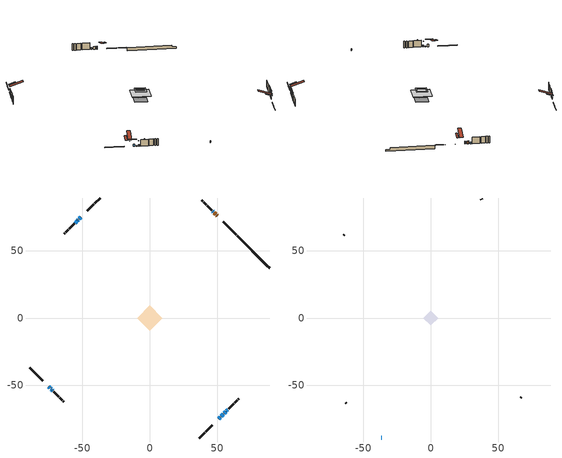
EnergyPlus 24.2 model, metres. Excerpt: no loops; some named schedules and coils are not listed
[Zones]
conditioned space
 floor outside (Floor1 construction): -2.73,0 0,2.73 2.73,0 0,-2.73 z0.61
 floor adiabatic (AdiabaticFloorConstruction): -9.42,0 0,9.42 9.42,0 0,-9.42 z3.05
 floor foundation (Slab1 construction): -6.03,0.44 -0.44,6.03 6.03,-0.44 0.44,-6.03 z-1.83
 wall outside (RimJoist1 construction): 36.85,-88.96 40.82,-84.98 / -88.96,-36.85 -84.98,-40.82 / -36.85,88.96 -40.82,84.98 / 64.16,61.65 60.19,65.62 z0.61:0.91
 wall outside (RimJoist2 construction): 41.48,-84.33 46.43,-79.38 / -84.33,-41.48 -79.38,-46.43 / -41.48,84.33 -46.43,79.38 / 59.53,66.28 54.58,71.23 z0.61:0.91
 wall outside (AdiabaticWallConstruction 1): 50.02,75.79 49.56,76.25 / 48.91,76.9 47.83,77.98 z0.61:2.64
 wall outside (AdiabaticWallConstruction): 47.17,78.63 46.74,79.07 / -50.99,74.82 -52.29,73.52 / -72.17,-53.63 -71.74,-54.07 z0.61:1.5; 50.99,-74.82 52.25,-73.56 z0.61:2.64; 52.9,-72.9 54.41,-71.39 z0.61:1.6; -74.82,-50.99 -74.06,-51.75 / -53.87,71.94 -55.38,70.43 z0.61:2.24; 55.07,-70.74 56.22,-69.59 / -73.41,-52.4 -72.83,-52.98 z0.61:1.09; 56.88,-68.93 57.96,-67.85 z0.61:1.7; -52.94,72.87 -53.22,72.59 z0.61:1.83
 wall outside (Wall1 construction): 58.61,-67.19 62.19,-63.61 / -71.09,-54.72 -67.51,-58.3 / -56.04,69.77 -59.62,66.19 / 46.08,79.72 42.5,83.3 z0.61:5.49
 wall outside (Wall2 construction): 62.85,-62.96 64.82,-60.99 / -66.85,-58.96 -64.88,-60.93 / -60.28,65.53 -62.24,63.57 / 41.85,83.96 39.88,85.93 z0.61:5.49
 wall outside (Wall3 construction): 65.47,-60.33 66.07,-59.74 / -64.22,-61.58 -63.63,-62.18 / -62.9,62.91 -63.49,62.31 / 39.22,86.58 38.63,87.18 z0.61:5.49
 wall foundation (FoundationWall1 construction): 64.82,60.99,-1.83 64.82,60.99,0.61 86.55,39.26,0.61 86.55,39.26,-0.64 88.96,36.85,-0.64 88.96,36.85,-1.83
 window (WindowConstruction): 47.17,78.64 46.74,79.07 z0.61:1.5
 window (WindowConstruction 5): 50.99,-74.82 52.25,-73.56 z0.61:2.64
 window (WindowConstruction 6): 52.91,-72.9 54.41,-71.39 z0.61:1.6
 window (WindowConstruction 7): -74.82,-50.99 -74.06,-51.75 z0.61:2.23
 window (WindowConstruction 9): 55.07,-70.74 56.22,-69.59 z0.61:1.09
 window (WindowConstruction 10): -73.41,-52.4 -72.83,-52.98 z0.61:1.09
 window (WindowConstruction 1): -50.99,74.82 -52.28,73.52 z0.61:1.5
 window (WindowConstruction 2): 56.88,-68.93 57.96,-67.85 z0.61:1.7
 window (WindowConstruction 3): -72.17,-53.64 -71.74,-54.07 z0.61:1.5
 window (WindowConstruction 8): -52.94,72.87 -53.22,72.59 z0.61:1.83
 window (WindowConstruction 4): -53.87,71.94 -55.38,70.43 z0.61:2.23
 door (Door): 50.02,75.79 49.56,76.24 z0.61:2.64
 door (Door 1): 48.91,76.9 47.83,77.98 z0.61:2.64
 ceiling adiabatic (AdiabaticFloorConstruction): 0,-9.42 9.42,0 0,9.42 -9.42,0 z3.05
 roof outside (Roof1 construction): 47.92,-77.89,5.49 44.75,-74.71,6.98 43.91,-75.55,6.98 47.09,-78.72,5.49; -77.89,-47.92,5.49 -74.71,-44.75,6.98 -75.55,-43.91,6.98 -78.72,-47.09,5.49; -47.92,77.89,5.49 -44.75,74.71,6.98 -43.91,75.55,6.98 -47.09,78.72,5.49; 53.09,72.72,5.49 49.91,69.55,6.98 50.75,68.71,6.98 53.92,71.88,5.49
attic - vented
 floor to conditioned space (Floor2 construction Reversed): -4.04,0 0,4.04 4.04,0 0,-4.04 z5.49
 floor to conditioned space (Floor3 construction Reversed): -5.51,0 0,5.51 5.51,0 0,-5.51 z5.49
 wall outside (AdiabaticWallConstruction): -36.85,-88.96 -36.46,-88.96 z0.61:1.83
 wall outside (Wall4 construction): 66.73,-59.08 67.19,-58.62 / -62.97,-62.83 -62.51,-63.3 / -64.15,61.66 -64.62,61.19 / 37.97,87.84 37.51,88.3 z0.61:5.49
 window (WindowConstruction 11): -36.85,-88.96 -36.46,-88.96 z0.61:1.83
 roof outside (Roof2 construction): 50.33,-75.47,5.49 43.68,-68.82,8.62 41.93,-70.57,8.62 48.58,-77.23,5.49; -75.47,-50.33,5.49 -68.82,-43.68,8.62 -70.57,-41.93,8.62 -77.23,-48.58,5.49; -50.33,75.47,5.49 -43.68,68.82,8.62 -41.93,70.57,8.62 -48.58,77.23,5.49; 50.68,75.13,5.49 44.02,68.48,8.62 45.78,66.72,8.62 52.43,73.38,5.49
shading: 46.6,79.21 47.32,78.49 47.61,78.78 46.89,79.5 z1.7; 54.05,-71.76 49.19,-76.62 49.48,-76.91 54.34,-72.05 z5.19; 56.22,-69.59 51.1,-74.71 51.39,-75 56.51,-69.88 z4.15; -72.26,-53.55 -76.62,-49.19 -76.91,-49.48 -72.55,-53.84 z4.79; 59.75,-66.06 51.54,-74.27 51.83,-74.56 60.04,-66.35 z6.08; -69.3,-56.51 -76.93,-48.87 -77.23,-49.17 -69.59,-56.8 z6.08; -52.43,73.38 -50.85,74.96 -51.14,75.25 -52.72,73.67 z1.7; 58.1,-67.71 56.74,-69.07 57.03,-69.36 58.39,-68 z1.9; -71.6,-54.21 -72.32,-53.49 -72.61,-53.78 -71.89,-54.5 z1.7; -57.19,68.62 -52.07,73.74 -52.36,74.03 -57.48,68.91 z4.79
[Building]
Building 1: Terrain=Suburbs
[Site:Location]
Quebec Intl AP_QC: Latitude {deg}=46.8; Longitude {deg}=-71.38; Time Zone {hr}=-5; Elevation {m}=74; Keep Site Location Information=Yes
[Site:GroundTemperature:Shallow]
0.0108218, -2.24938, -2.43038, -1.3578, 2.94801, 7.23376, 10.9493, 13.303, 13.5029, 11.5886, 7.96783, 3.81355
[Site:WaterMainsTemperature]
Calculation Method=Schedule; Temperature Schedule=mains temperature schedule
[Material] Roughness=Rough; Thermal Absorptance=0.9
Name | Thickness {m} | Conductivity {W/m-K} | Density {kg/m3} | Specific Heat {J/kg-K} | Solar Absorptance | Visible Absorptance
asphalt or fiberglass shingles | 0.00635 | 0.162714 | 1121.4 | 1465.45 | 0.4 | 0.4
ceiling loosefill ins | 0.169333 | 0.0480833 | 16.02 | 1046.75 | 0.7 | 0.7
ceiling stud and cavity | 0.1397 | 0.672331 | 65.682 | 1177.47 | 0.7 | 0.7
ceiling stud and cavity 1 | 0.1397 | 0.708348 | 65.682 | 1177.47 | 0.7 | 0.7
concrete 4.0 in. | 0.1016 | 1.803125 | 2242.8 | 837.4 | 0.7 | 0.7
concrete 8.0 in. | 0.2032 | 1.803125 | 2242.8 | 837.4 | 0.7 | 0.7
door material | 0.04445 | 0.0451087 | 512.64 | 1214.23 | 0.7 | 0.7
door material 1 | 0.04445 | 0.188738 | 512.64 | 1214.23 | 0.7 | 0.7
exterior vertical ins | 0.0533782 | 0.029427 | 32.04 | 1214.23 | 0.7 | 0.7
floor covering | 0.0127 | 0.0433444 | 54.468 | 1339.84 | 0.6 | 0.6
floor rigid ins | 0.103632 | 0.029427 | 32.04 | 1214.23 | 0.7 | 0.7
floor rigid ins 1; wall rigid ins | 0.512978 | 0.029427 | 32.04 | 1214.23 | 0.7 | 0.7
floor stud and cavity | 0.1397 | 0.152222 | 92.3553 | 1139.71 | 0.7 | 0.7
floor stud and cavity 1 | 0.1397 | 1.75129 | 37.0049 | 1207.88 | 0.7 | 0.7
furniture material conditioned space 1 | 0.1524 | 0.115458 | 640.8 | 1214.23 | 0.6 | 0.6
gypsum board | 0.0127 | 0.160291 | 801 | 837.4 | 0.6 | 0.6
gypsum board 1 | 0.0127 | 0.160291 | 801 | 837.4 | 0.7 | 0.7
osb sheathing 0.5 in. | 0.0127 | 0.115458 | 512.64 | 1214.23 | 0.7 | 0.7
osb sheathing 0.75 in. | 0.01905 | 0.115458 | 512.64 | 1214.23 | 0.7 | 0.7
osb sheathing 2.0 in. | 0.0508 | 0.115458 | 512.64 | 1214.23 | 0.7 | 0.7
rim joist stud and cavity | 0.0508 | 0.028213 | 125.044 | 1163.47 | 0.6 | 0.6
rim joist stud and cavity 1 | 0.0508 | 0.0279939 | 125.044 | 1163.47 | 0.6 | 0.6
roof rigid ins | 0.051816 | 0.029427 | 32.04 | 1214.23 | 0.7 | 0.7
roof stud and cavity | 0.2032 | 0.19337 | 78.34581 | 1123.46 | 0.7 | 0.7
wall stud and cavity | 0.1397 | 0.0799781 | 139.0536 | 1170.24 | 0.7 | 0.7
wall stud and cavity 1 | 0.1397 | 0.0743564 | 139.0536 | 1170.24 | 0.7 | 0.7
wall stud and cavity 2 | 0.1397 | 0.07918 | 139.0536 | 1170.24 | 0.7 | 0.7
wall stud and cavity 3 | 0.0889 | 6.1454 | 50.32683 | 1063.81 | 0.6 | 0.6
wall stud and cavity 4 | 0.0889 | 0.380278 | 52.3479 | 1209.89 | 0.7 | 0.7
wall stud and cavity 5 | 0.0889 | 0.391764 | 83.0341 | 1211.67 | 0.7 | 0.7
wood siding | 0.0254 | 0.102417 | 544.68 | 1172.36 | 0.4 | 0.4
wood siding 1 | 0.00254 | 0.102417 | 544.68 | 1172.36 | 0.4 | 0.4
wood siding 2; wood siding 3; wood siding 4 | 0.0254 | 0.102417 | 544.68 | 1172.36 | 0.7 | 0.7
[WindowMaterial:SimpleGlazingSystem]
Name | U-Factor {W/m2-K} | Solar Heat Gain Coefficient
WindowMaterial | 4.91885 | 0.57
WindowMaterial 1 | 5.16528 | 0.62
WindowMaterial 2 | 5.49687 | 0.69
WindowMaterial 3 | 2.97754 | 0.59
WindowMaterial 4 | 5.30439 | 0.65
WindowMaterial 5 | 2.992306 | 0.59
WindowMaterial 6 | 3.05533 | 0.41
WindowMaterial 7 | 5.28224 | 0.67
[Construction]
AdiabaticFloorConstruction: floor stud and cavity 1, floor rigid ins 1, osb sheathing 0.75 in., floor covering
AdiabaticWallConstruction: wood siding 3, wall rigid ins, wall stud and cavity 4, gypsum board
AdiabaticWallConstruction 1: wood siding 4, wall rigid ins, wall stud and cavity 4, gypsum board
Door: door material
Door 1: door material 1
Floor1 construction: floor stud and cavity, floor rigid ins, osb sheathing 0.75 in., floor covering
Floor2 construction Reversed: gypsum board, ceiling stud and cavity, ceiling loosefill ins
Floor3 construction Reversed: gypsum board, ceiling stud and cavity 1, ceiling loosefill ins
FoundationWall1 construction: concrete 8.0 in., gypsum board 1
furniture construction conditioned space 1: furniture material conditioned space 1
PartitionWallConstruction: gypsum board, wall stud and cavity 5, gypsum board
RimJoist1 construction: wood siding 2, osb sheathing 2.0 in., rim joist stud and cavity
RimJoist2 construction: wood siding 2, osb sheathing 2.0 in., rim joist stud and cavity 1
Roof1 construction: asphalt or fiberglass shingles, roof rigid ins, osb sheathing 0.75 in., roof stud and cavity, gypsum board
Roof2 construction: asphalt or fiberglass shingles
Slab1 construction: concrete 4.0 in.
Wall1 construction: wood siding, osb sheathing 0.5 in., wall stud and cavity, gypsum board
Wall2 construction: wood siding, osb sheathing 0.5 in., wall stud and cavity 1, gypsum board
Wall3 construction: wood siding, osb sheathing 0.5 in., wall stud and cavity 2, gypsum board
Wall4 construction: wood siding 1, wall stud and cavity 3
WindowConstruction; WindowConstruction 1; WindowConstruction 3: WindowMaterial
WindowConstruction 10; WindowConstruction 9: WindowMaterial 6
WindowConstruction 11: WindowMaterial 7
WindowConstruction 2: WindowMaterial 1
WindowConstruction 4; WindowConstruction 7: WindowMaterial 2
WindowConstruction 5: WindowMaterial 3
WindowConstruction 6: WindowMaterial 4
WindowConstruction 8: WindowMaterial 5
[Zone] Multiplier=1; Part of Total Floor Area=Yes
Name | Volume {m3}
attic - vented | 47.551
conditioned space | 568.5
[Space]
Name | Zone | Volume {m3}
attic - vented 1 | attic - vented | 47.551
conditioned space 1 | conditioned space | 568.5
[ZoneInfiltration:EffectiveLeakageArea]
infil attic - vented 1: Zone or Space=attic - vented 1; Schedule=Always On Discrete; Effective Air Leakage Area {cm2}=3447.51; Stack Coefficient=0.000557388; Wind Coefficient=1.59514e-05
[ZoneMixing]
whole house fan mix: Zone or Space=attic - vented; Schedule=Always On Continuous; Design Flow Rate Calculation Method=Flow/Zone; Design Flow Rate {m3/s}=0; Source Zone or Space=conditioned space
[SurfaceProperty:ExposedFoundationPerimeter]
Slab1: Exposed Perimeter Calculation Method=TotalExposedPerimeter; Total Exposed Perimeter {m}=34.139
[InternalMass] Zone or ZoneList=conditioned space; Space or SpaceList=conditioned space 1
Name | Construction | Surface Area {m2}
furniture mass conditioned space 1 | furniture construction conditioned space 1 | 105.968
partition wall mass | PartitionWallConstruction | 264.92
[Lights]
interior lighting: Zone or ZoneList or Space or SpaceList=conditioned space 1; Schedule=interior lighting schedule; Design Level Calculation Method=LightingLevel; Lighting Level {W}=343.2; Return Air Fraction=0; Fraction Radiant=0.6; Fraction Visible=0.2; Fraction Replaceable=1
[People]
occupants: Zone or ZoneList or Space or SpaceList=conditioned space 1; Number of People Schedule=occupants schedule; Number of People Calculation Method=People; Number of People=3; Fraction Radiant=0.314171; Sensible Heat Fraction=0.56303; Activity Level Schedule=occupants activity schedule; Carbon Dioxide Generation Rate {m3/s-W}=0; Enable ASHRAE 55 Comfort Warnings=No; Mean Radiant Temperature Calculation Type=EnclosureAveraged
[ElectricEquipment] Zone or ZoneList or Space or SpaceList=conditioned space 1; Design Level Calculation Method=EquipmentLevel
Name | Schedule | Design Level {W} | Fraction Latent | Fraction Radiant | Fraction Lost
clothes dryer | clothes dryer schedule | 140.772 | 0.015 | 0.081 | 0.85
clothes washer | clothes washer schedule | 32.1985 | 0.03 | 0.162 | 0.7
cooking range | cooking range schedule | 215.147 | 0.08 | 0.432 | 0.2
dishwasher | dishwasher schedule | 66.8632 | 0.3 | 0.18 | 0.4
fridge | fridge schedule | 72.9452 | 0 | 0.6 | 0
mech vent bath fan 0 | mech vent bath fan 0 schedule | 50.2 | 0 | 0 | 1
mech vent house fan | mech vent house fan schedule | 0 | 0 | 0 | 1
mech vent house fan cfis | mech vent house fan cfis schedule | 0 | 0 | 0 | 0
mech vent range fan 0 | mech vent range fan 0 schedule | 57 | 0 | 0 | 1
misc plug loads | misc plug loads schedule | 494.7 | 0.045 | 0.513 | 0.1
whole house fan | Always On Discrete | 0 | 0 | 0 | 1
[OtherEquipment] Zone or ZoneList or Space or SpaceList=conditioned space 1; Design Level Calculation Method=EquipmentLevel
Name | Fuel Type | Schedule | Design Level {W} | Fraction Latent | Fraction Radiant | Fraction Lost
clothes dryer 1 | Electricity | clothes dryer schedule | 0 | 0.015 | 0.081 | 0.85
cooking range 1 | Electricity | cooking range schedule | 0 | 0.08 | 0.432 | 0.2
general water use latent | None | general water use schedule | 62.594 | 1 | 0 | 0
general water use sensible | None | general water use schedule | -61.6891 | 0 | 0.6 | 0
mech vent house fan latent load | None | Always On Discrete | 0 | 1 | 0 | 0
mech vent house fan sensible load | None | Always On Discrete | 0 | 0 | 0 | 0
water heater energy adjustment1 | Electricity | Always On Discrete | 0.01 | 0 | 0 | 1
[ZoneInfiltration:DesignFlowRate] Zone or ZoneList or Space or SpaceList=conditioned space 1; Schedule=Always On Discrete; Design Flow Rate Calculation Method=Flow/Zone; Design Flow Rate {m3/s}=0
infil flow; natural vent flow; whole house fan flow
[ZoneControl:Thermostat]
conditioned space Thermostat: Zone or ZoneList=conditioned space; Control Type Schedule=conditioned space Thermostat Schedule; Control 1=conditioned space temperature setpoint; Temperature Difference Between Cutout And Setpoint {deltaC}=0
[ThermostatSetpoint:DualSetpoint]
conditioned space temperature setpoint: Heating Setpoint Temperature Schedule=heating setpoint; Cooling Setpoint Temperature Schedule=cooling setpoint
[AirLoopHVAC:UnitarySystem]
unit heater unitary system: Control Type=Load; Controlling Zone or Thermostat Location=conditioned space; Dehumidification Control Type=None; Availability Schedule=Always On Discrete; Supply Fan=unit heater supply fan; Fan Placement=BlowThrough; Supply Air Fan Operating Mode Schedule=unit heater auto fan schedule; Heating Coil=unit heater htg coil; DX Heating Coil Sizing Ratio=1; Use DOAS DX Cooling Coil=No; Minimum Supply Air Temperature {C}=2; Latent Load Control=SensibleOnlyLoadControl; Cooling Supply Air Flow Rate Method=None; Heating Supply Air Flow Rate Method=SupplyAirFlowRate; Heating Supply Air Flow Rate {m3/s}=0.00141584; No Load Supply Air Flow Rate Method=SupplyAirFlowRate; No Load Supply Air Flow Rate {m3/s}=0; No Load Supply Air Flow Rate Control Set To Low Speed=Yes; Maximum Supply Air Temperature {C}=48.8889; Maximum Outdoor Dry-Bulb Temperature for Supplemental Heater Operation {C}=21; Ancillary On-Cycle Electric Power {W}=0; Ancillary Off-Cycle Electric Power {W}=0
[Zone equipment]
conditioned space: electric baseboard, unit heater unitary system
[Foundation:Kiva]
Foundation Kiva 1: Initial Indoor Air Temperature {C}=18; Wall Height Above Grade {m}=0.609996; Wall Depth Below Slab {m}=0.2032; Custom Block Material Name 1=exterior vertical ins; Custom Block Depth 1 {m}=2.43998; Custom Block X Position 1 {m}=0.2159; Custom Block Z Position 1 {m}=0
[Foundation:Kiva:Settings]
Soil Conductivity {W/m-K}=0.849921; Soil Density {kg/m3}=1842.3; Soil Specific Heat {J/kg-K}=418.7; Ground Solar Absorptivity=0.9; Ground Thermal Absorptivity=0.9; Ground Surface Roughness {m}=0.03; Far-Field Width {m}=40; Deep-Ground Boundary Condition=ZeroFlux; Deep-Ground Depth {m}=40; Minimum Cell Dimension {m}=0.2; Maximum Cell Growth Coefficient=3; Simulation Timestep=Timestep
[Exterior:Lights]
exterior lighting: Schedule=exterior lighting schedule; Design Level {W}=75.6
[EnergyManagementSystem:Sensor] Output:Variable or Output:Meter Index Key=conditioned space
Name | Output:Variable or Output:Meter
conditioned_space_clg_unmet_s | Zone Cooling Setpoint Not Met Time
conditioned_space_htg_unmet_s | Zone Heating Setpoint Not Met Time
fridge_tin_s; tin_s; tin_s_1 | Zone Mean Air Temperature
tout_s | Zone Outdoor Air Drybulb Temperature
win_s | Zone Air Humidity Ratio
[Schedule:Constant]
Name | Hourly Value
Always On Continuous; mech vent house fan schedule; mech vent house fan cfis schedule; Always On Discrete | 1
occupants activity schedule | 117.228
fridge schedule; unit heater auto fan schedule | 0
[Schedule:Week:Daily]
interior lighting schedule Week Rule - Jan1-Jan27: interior lighting schedule day, interior lighting schedule day, interior lighting schedule day, interior lighting schedule day, interior lighting schedule day, interior lighting schedule day, interior lighting schedule day, interior lighting schedule default day, interior lighting schedule default day, interior lighting schedule default day, interior lighting schedule default day, interior lighting schedule default day
interior lighting schedule Week Rule - Jan28-Feb3: interior lighting schedule day, interior lighting schedule day, interior lighting schedule day, interior lighting schedule day, interior lighting schedule day 1, interior lighting schedule day 1, interior lighting schedule day 1, interior lighting schedule default day, interior lighting schedule default day, interior lighting schedule default day, interior lighting schedule default day, interior lighting schedule default day
interior lighting schedule Week Rule - Feb4-Feb24: interior lighting schedule day 1, interior lighting schedule day 1, interior lighting schedule day 1, interior lighting schedule day 1, interior lighting schedule day 1, interior lighting schedule day 1, interior lighting schedule day 1, interior lighting schedule default day, interior lighting schedule default day, interior lighting schedule default day, interior lighting schedule default day, interior lighting schedule default day
interior lighting schedule Week Rule - Feb25-Mar3: interior lighting schedule day 1, interior lighting schedule day 1, interior lighting schedule day 1, interior lighting schedule day 1, interior lighting schedule day 2, interior lighting schedule day 2, interior lighting schedule day 2, interior lighting schedule default day, interior lighting schedule default day, interior lighting schedule default day, interior lighting schedule default day, interior lighting schedule default day
interior lighting schedule Week Rule - Mar4-Mar31: interior lighting schedule day 2, interior lighting schedule day 2, interior lighting schedule day 2, interior lighting schedule day 2, interior lighting schedule day 2, interior lighting schedule day 2, interior lighting schedule day 2, interior lighting schedule default day, interior lighting schedule default day, interior lighting schedule default day, interior lighting schedule default day, interior lighting schedule default day
interior lighting schedule Week Rule - Apr1-Apr28: interior lighting schedule day 3, interior lighting schedule day 3, interior lighting schedule day 3, interior lighting schedule day 3, interior lighting schedule day 3, interior lighting schedule day 3, interior lighting schedule day 3, interior lighting schedule default day, interior lighting schedule default day, interior lighting schedule default day, interior lighting schedule default day, interior lighting schedule default day
interior lighting schedule Week Rule - Apr29-May5: interior lighting schedule day 3, interior lighting schedule day 3, interior lighting schedule day 4, interior lighting schedule day 4, interior lighting schedule day 4, interior lighting schedule day 4, interior lighting schedule day 4, interior lighting schedule default day, interior lighting schedule default day, interior lighting schedule default day, interior lighting schedule default day, interior lighting schedule default day
interior lighting schedule Week Rule - May6-May26: interior lighting schedule day 4, interior lighting schedule day 4, interior lighting schedule day 4, interior lighting schedule day 4, interior lighting schedule day 4, interior lighting schedule day 4, interior lighting schedule day 4, interior lighting schedule default day, interior lighting schedule default day, interior lighting schedule default day, interior lighting schedule default day, interior lighting schedule default day
interior lighting schedule Week Rule - May27-Jun2: interior lighting schedule day 4, interior lighting schedule day 4, interior lighting schedule day 4, interior lighting schedule day 4, interior lighting schedule day 4, interior lighting schedule day 5, interior lighting schedule day 5, interior lighting schedule default day, interior lighting schedule default day, interior lighting schedule default day, interior lighting schedule default day, interior lighting schedule default day
interior lighting schedule Week Rule - Jun3-Jun30: interior lighting schedule day 5, interior lighting schedule day 5, interior lighting schedule day 5, interior lighting schedule day 5, interior lighting schedule day 5, interior lighting schedule day 5, interior lighting schedule day 5, interior lighting schedule default day, interior lighting schedule default day, interior lighting schedule default day, interior lighting schedule default day, interior lighting schedule default day
interior lighting schedule Week Rule - Jul1-Jul28: interior lighting schedule day 6, interior lighting schedule day 6, interior lighting schedule day 6, interior lighting schedule day 6, interior lighting schedule day 6, interior lighting schedule day 6, interior lighting schedule day 6, interior lighting schedule default day, interior lighting schedule default day, interior lighting schedule default day, interior lighting schedule default day, interior lighting schedule default day
interior lighting schedule Week Rule - Jul29-Aug4: interior lighting schedule day 6, interior lighting schedule day 6, interior lighting schedule day 6, interior lighting schedule day 7, interior lighting schedule day 7, interior lighting schedule day 7, interior lighting schedule day 7, interior lighting schedule default day, interior lighting schedule default day, interior lighting schedule default day, interior lighting schedule default day, interior lighting schedule default day
interior lighting schedule Week Rule - Aug5-Aug25: interior lighting schedule day 7, interior lighting schedule day 7, interior lighting schedule day 7, interior lighting schedule day 7, interior lighting schedule day 7, interior lighting schedule day 7, interior lighting schedule day 7, interior lighting schedule default day, interior lighting schedule default day, interior lighting schedule default day, interior lighting schedule default day, interior lighting schedule default day
interior lighting schedule Week Rule - Aug26-Sep1: interior lighting schedule day 7, interior lighting schedule day 7, interior lighting schedule day 7, interior lighting schedule day 7, interior lighting schedule day 7, interior lighting schedule day 7, interior lighting schedule day 8, interior lighting schedule default day, interior lighting schedule default day, interior lighting schedule default day, interior lighting schedule default day, interior lighting schedule default day
interior lighting schedule Week Rule - Sep2-Sep29: interior lighting schedule day 8, interior lighting schedule day 8, interior lighting schedule day 8, interior lighting schedule day 8, interior lighting schedule day 8, interior lighting schedule day 8, interior lighting schedule day 8, interior lighting schedule default day, interior lighting schedule default day, interior lighting schedule default day, interior lighting schedule default day, interior lighting schedule default day
interior lighting schedule Week Rule - Sep30-Oct6: interior lighting schedule day 8, interior lighting schedule day 9, interior lighting schedule day 9, interior lighting schedule day 9, interior lighting schedule day 9, interior lighting schedule day 9, interior lighting schedule day 9, interior lighting schedule default day, interior lighting schedule default day, interior lighting schedule default day, interior lighting schedule default day, interior lighting schedule default day
interior lighting schedule Week Rule - Oct7-Oct27: interior lighting schedule day 9, interior lighting schedule day 9, interior lighting schedule day 9, interior lighting schedule day 9, interior lighting schedule day 9, interior lighting schedule day 9, interior lighting schedule day 9, interior lighting schedule default day, interior lighting schedule default day, interior lighting schedule default day, interior lighting schedule default day, interior lighting schedule default day
interior lighting schedule Week Rule - Oct28-Nov3: interior lighting schedule day 9, interior lighting schedule day 9, interior lighting schedule day 9, interior lighting schedule day 9, interior lighting schedule day 10, interior lighting schedule day 10, interior lighting schedule day 10, interior lighting schedule default day, interior lighting schedule default day, interior lighting schedule default day, interior lighting schedule default day, interior lighting schedule default day
interior lighting schedule Week Rule - Nov4-Nov24: interior lighting schedule day 10, interior lighting schedule day 10, interior lighting schedule day 10, interior lighting schedule day 10, interior lighting schedule day 10, interior lighting schedule day 10, interior lighting schedule day 10, interior lighting schedule default day, interior lighting schedule default day, interior lighting schedule default day, interior lighting schedule default day, interior lighting schedule default day
interior lighting schedule Week Rule - Nov25-Dec1: interior lighting schedule day 10, interior lighting schedule day 10, interior lighting schedule day 10, interior lighting schedule day 10, interior lighting schedule day 10, interior lighting schedule day 10, interior lighting schedule day 11, interior lighting schedule default day, interior lighting schedule default day, interior lighting schedule default day, interior lighting schedule default day, interior lighting schedule default day
interior lighting schedule Week Rule - Dec2-Dec31: interior lighting schedule day 11, interior lighting schedule day 11, interior lighting schedule day 11, interior lighting schedule day 11, interior lighting schedule day 11, interior lighting schedule day 11, interior lighting schedule day 11, interior lighting schedule default day, interior lighting schedule default day, interior lighting schedule default day, interior lighting schedule default day, interior lighting schedule default day
occupants schedule Week Rule - Jan1-Dec31: occupants schedule day, occupants schedule day, occupants schedule day, occupants schedule day, occupants schedule day, occupants schedule day, occupants schedule day, occupants schedule default day, occupants schedule default day, occupants schedule default day, occupants schedule default day, occupants schedule default day
clothes dryer schedule Week Rule - Jan1-Dec31: clothes dryer schedule day, clothes dryer schedule day, clothes dryer schedule day, clothes dryer schedule day, clothes dryer schedule day, clothes dryer schedule day, clothes dryer schedule day, clothes dryer schedule default day, clothes dryer schedule default day, clothes dryer schedule default day, clothes dryer schedule default day, clothes dryer schedule default day
clothes washer schedule Week Rule - Jan1-Dec31: clothes washer schedule day, clothes washer schedule day, clothes washer schedule day, clothes washer schedule day, clothes washer schedule day, clothes washer schedule day, clothes washer schedule day, clothes washer schedule default day, clothes washer schedule default day, clothes washer schedule default day, clothes washer schedule default day, clothes washer schedule default day
cooking range schedule Week Rule - Jan1-Dec31: cooking range schedule day, cooking range schedule day, cooking range schedule day, cooking range schedule day, cooking range schedule day, cooking range schedule day, cooking range schedule day, cooking range schedule default day, cooking range schedule default day, cooking range schedule default day, cooking range schedule default day, cooking range schedule default day
dishwasher schedule Week Rule - Jan1-Dec31: dishwasher schedule day, dishwasher schedule day, dishwasher schedule day, dishwasher schedule day, dishwasher schedule day, dishwasher schedule day, dishwasher schedule day, dishwasher schedule default day, dishwasher schedule default day, dishwasher schedule default day, dishwasher schedule default day, dishwasher schedule default day
mech vent bath fan 0 schedule Week Rule - Jan1-Dec31: mech vent bath fan 0 schedule day, mech vent bath fan 0 schedule day, mech vent bath fan 0 schedule day, mech vent bath fan 0 schedule day, mech vent bath fan 0 schedule day, mech vent bath fan 0 schedule day, mech vent bath fan 0 schedule day, mech vent bath fan 0 schedule default day, mech vent bath fan 0 schedule default day, mech vent bath fan 0 schedule default day, mech vent bath fan 0 schedule default day, mech vent bath fan 0 schedule default day
mech vent range fan 0 schedule Week Rule - Jan1-Dec31: mech vent range fan 0 schedule day, mech vent range fan 0 schedule day, mech vent range fan 0 schedule day, mech vent range fan 0 schedule day, mech vent range fan 0 schedule day, mech vent range fan 0 schedule day, mech vent range fan 0 schedule day, mech vent range fan 0 schedule default day, mech vent range fan 0 schedule default day, mech vent range fan 0 schedule default day, mech vent range fan 0 schedule default day, mech vent range fan 0 schedule default day
misc plug loads schedule Week Rule - Jan1-Dec31: misc plug loads schedule day, misc plug loads schedule day, misc plug loads schedule day, misc plug loads schedule day, misc plug loads schedule day, misc plug loads schedule day, misc plug loads schedule day, misc plug loads schedule default day, misc plug loads schedule default day, misc plug loads schedule default day, misc plug loads schedule default day, misc plug loads schedule default day
general water use schedule Week Rule - Jan1-Dec31: general water use schedule day, general water use schedule day, general water use schedule day, general water use schedule day, general water use schedule day, general water use schedule day, general water use schedule day, general water use schedule default day, general water use schedule default day, general water use schedule default day, general water use schedule default day, general water use schedule default day
exterior lighting schedule Week Rule - Jan1-Jan27: exterior lighting schedule day, exterior lighting schedule day, exterior lighting schedule day, exterior lighting schedule day, exterior lighting schedule day, exterior lighting schedule day, exterior lighting schedule day, exterior lighting schedule default day, exterior lighting schedule default day, exterior lighting schedule default day, exterior lighting schedule default day, exterior lighting schedule default day
exterior lighting schedule Week Rule - Jan28-Feb3: exterior lighting schedule day, exterior lighting schedule day, exterior lighting schedule day, exterior lighting schedule day, exterior lighting schedule day 1, exterior lighting schedule day 1, exterior lighting schedule day 1, exterior lighting schedule default day, exterior lighting schedule default day, exterior lighting schedule default day, exterior lighting schedule default day, exterior lighting schedule default day
exterior lighting schedule Week Rule - Feb4-Feb24: exterior lighting schedule day 1, exterior lighting schedule day 1, exterior lighting schedule day 1, exterior lighting schedule day 1, exterior lighting schedule day 1, exterior lighting schedule day 1, exterior lighting schedule day 1, exterior lighting schedule default day, exterior lighting schedule default day, exterior lighting schedule default day, exterior lighting schedule default day, exterior lighting schedule default day
exterior lighting schedule Week Rule - Feb25-Mar3: exterior lighting schedule day 1, exterior lighting schedule day 1, exterior lighting schedule day 1, exterior lighting schedule day 1, exterior lighting schedule day 2, exterior lighting schedule day 2, exterior lighting schedule day 2, exterior lighting schedule default day, exterior lighting schedule default day, exterior lighting schedule default day, exterior lighting schedule default day, exterior lighting schedule default day
exterior lighting schedule Week Rule - Mar4-Mar31: exterior lighting schedule day 2, exterior lighting schedule day 2, exterior lighting schedule day 2, exterior lighting schedule day 2, exterior lighting schedule day 2, exterior lighting schedule day 2, exterior lighting schedule day 2, exterior lighting schedule default day, exterior lighting schedule default day, exterior lighting schedule default day, exterior lighting schedule default day, exterior lighting schedule default day
exterior lighting schedule Week Rule - Apr1-Apr28: exterior lighting schedule day 3, exterior lighting schedule day 3, exterior lighting schedule day 3, exterior lighting schedule day 3, exterior lighting schedule day 3, exterior lighting schedule day 3, exterior lighting schedule day 3, exterior lighting schedule default day, exterior lighting schedule default day, exterior lighting schedule default day, exterior lighting schedule default day, exterior lighting schedule default day
exterior lighting schedule Week Rule - Apr29-May5: exterior lighting schedule day 3, exterior lighting schedule day 3, exterior lighting schedule day 4, exterior lighting schedule day 4, exterior lighting schedule day 4, exterior lighting schedule day 4, exterior lighting schedule day 4, exterior lighting schedule default day, exterior lighting schedule default day, exterior lighting schedule default day, exterior lighting schedule default day, exterior lighting schedule default day
exterior lighting schedule Week Rule - May6-May26: exterior lighting schedule day 4, exterior lighting schedule day 4, exterior lighting schedule day 4, exterior lighting schedule day 4, exterior lighting schedule day 4, exterior lighting schedule day 4, exterior lighting schedule day 4, exterior lighting schedule default day, exterior lighting schedule default day, exterior lighting schedule default day, exterior lighting schedule default day, exterior lighting schedule default day
[Schedule:Year]
interior lighting schedule: interior lighting schedule Week Rule - Jan1-Jan27, 1, 1, 1, 27, interior lighting schedule Week Rule - Jan28-Feb3, 1, 28, 2, 3, interior lighting schedule Week Rule - Feb4-Feb24, 2, 4, 2, 24, interior lighting schedule Week Rule - Feb25-Mar3, 2, 25, 3, 3, interior lighting schedule Week Rule - Mar4-Mar31, 3, 4, 3, 31, interior lighting schedule Week Rule - Apr1-Apr28, 4, 1, 4, 28, interior lighting schedule Week Rule - Apr29-May5, 4, 29, 5, 5, interior lighting schedule Week Rule - May6-May26, 5, 6, 5, 26, interior lighting schedule Week Rule - May27-Jun2, 5, 27, 6, 2, interior lighting schedule Week Rule - Jun3-Jun30, 6, 3, 6, 30, interior lighting schedule Week Rule - Jul1-Jul28, 7, 1, 7, 28, interior lighting schedule Week Rule - Jul29-Aug4, 7, 29, 8, 4, interior lighting schedule Week Rule - Aug5-Aug25, 8, 5, 8, 25, interior lighting schedule Week Rule - Aug26-Sep1, 8, 26, 9, 1, interior lighting schedule Week Rule - Sep2-Sep29, 9, 2, 9, 29, interior lighting schedule Week Rule - Sep30-Oct6, 9, 30, 10, 6, interior lighting schedule Week Rule - Oct7-Oct27, 10, 7, 10, 27, interior lighting schedule Week Rule - Oct28-Nov3, 10, 28, 11, 3, interior lighting schedule Week Rule - Nov4-Nov24, 11, 4, 11, 24, interior lighting schedule Week Rule - Nov25-Dec1, 11, 25, 12, 1, interior lighting schedule Week Rule - Dec2-Dec31, 12, 2, 12, 31
occupants schedule: occupants schedule Week Rule - Jan1-Dec31, 1, 1, 12, 31
clothes dryer schedule: clothes dryer schedule Week Rule - Jan1-Dec31, 1, 1, 12, 31
clothes washer schedule: clothes washer schedule Week Rule - Jan1-Dec31, 1, 1, 12, 31
cooking range schedule: cooking range schedule Week Rule - Jan1-Dec31, 1, 1, 12, 31
dishwasher schedule: dishwasher schedule Week Rule - Jan1-Dec31, 1, 1, 12, 31
mech vent bath fan 0 schedule: mech vent bath fan 0 schedule Week Rule - Jan1-Dec31, 1, 1, 12, 31
mech vent range fan 0 schedule: mech vent range fan 0 schedule Week Rule - Jan1-Dec31, 1, 1, 12, 31
misc plug loads schedule: misc plug loads schedule Week Rule - Jan1-Dec31, 1, 1, 12, 31
general water use schedule: general water use schedule Week Rule - Jan1-Dec31, 1, 1, 12, 31
exterior lighting schedule: exterior lighting schedule Week Rule - Jan1-Jan27, 1, 1, 1, 27, exterior lighting schedule Week Rule - Jan28-Feb3, 1, 28, 2, 3, exterior lighting schedule Week Rule - Feb4-Feb24, 2, 4, 2, 24, exterior lighting schedule Week Rule - Feb25-Mar3, 2, 25, 3, 3, exterior lighting schedule Week Rule - Mar4-Mar31, 3, 4, 3, 31, exterior lighting schedule Week Rule - Apr1-Apr28, 4, 1, 4, 28, exterior lighting schedule Week Rule - Apr29-May5, 4, 29, 5, 5, exterior lighting schedule Week Rule - May6-May26, 5, 6, 5, 26, exterior lighting schedule Week Rule - May27-Jun2, 5, 27, 6, 2, exterior lighting schedule Week Rule - Jun3-Jun30, 6, 3, 6, 30, exterior lighting schedule Week Rule - Jul1-Jul28, 7, 1, 7, 28, exterior lighting schedule Week Rule - Jul29-Aug4, 7, 29, 8, 4, exterior lighting schedule Week Rule - Aug5-Aug25, 8, 5, 8, 25, exterior lighting schedule Week Rule - Aug26-Sep1, 8, 26, 9, 1, exterior lighting schedule Week Rule - Sep2-Sep29, 9, 2, 9, 29, exterior lighting schedule Week Rule - Sep30-Oct6, 9, 30, 10, 6, exterior lighting schedule Week Rule - Oct7-Oct27, 10, 7, 10, 27, exterior lighting schedule Week Rule - Oct28-Nov3, 10, 28, 11, 3, exterior lighting schedule Week Rule - Nov4-Nov24, 11, 4, 11, 24, exterior lighting schedule Week Rule - Nov25-Dec1, 11, 25, 12, 1, exterior lighting schedule Week Rule - Dec2-Dec31, 12, 2, 12, 31
[Schedule:Compact]
conditioned space Thermostat Schedule: Through: 12/31, For: AllDays, Until: 24:00, 4
mains temperature schedule: Through: 01/01, For: AllDays, Until: 24:00, 5.175, Through: 01/02, For: AllDays, Until: 24:00, 5.10167, Through: 01/03, For: AllDays, Until: 24:00, 5.02889, Through: 01/04, For: AllDays, Until: 24:00, 4.95778, Through: 01/05, For: AllDays, Until: 24:00, 4.88778, Through: 01/06, For: AllDays, Until: 24:00, 4.81833, Through: 01/07, For: AllDays, Until: 24:00, 4.75056, Through: 01/08, For: AllDays, Until: 24:00, 4.68389, Through: 01/09, For: AllDays, Until: 24:00, 4.61833, Through: 01/10, For: AllDays, Until: 24:00, 4.55389, Through: 01/11, For: AllDays, Until: 24:00, 4.49056, Through: 01/12, For: AllDays, Until: 24:00, 4.42889, Through: 01/13, For: AllDays, Until: 24:00, 4.36778, Through: 01/14, For: AllDays, Until: 24:00, 4.30889, Through: 01/15, For: AllDays, Until: 24:00, 4.25056, Through: 01/16, For: AllDays, Until: 24:00, 4.19389, Through: 01/17, For: AllDays, Until: 24:00, 4.13833, Through: 01/18, For: AllDays, Until: 24:00, 4.08444, Through: 01/19, For: AllDays, Until: 24:00, 4.03167, Through: 01/20, For: AllDays, Until: 24:00, 3.98056, Through: 01/21, For: AllDays, Until: 24:00, 3.93056, Through: 01/22, For: AllDays, Until: 24:00, 3.88222, Through: 01/23, For: AllDays, Until: 24:00, 3.835, Through: 01/24, For: AllDays, Until: 24:00, 3.78944, Through: 01/25, For: AllDays, Until: 24:00, 3.74556, Through: 01/26, For: AllDays, Until: 24:00, 3.70278, Through: 01/27, For: AllDays, Until: 24:00, 3.66167, Through: 01/28, For: AllDays, Until: 24:00, 3.62167, Through: 01/29, For: AllDays, Until: 24:00, 3.58389, Through: 01/30, For: AllDays, Until: 24:00, 3.54722, Through: 01/31, For: AllDays, Until: 24:00, 3.51167, Through: 02/01, For: AllDays, Until: 24:00, 3.47833, Through: 02/02, For: AllDays, Until: 24:00, 3.44611, Through: 02/03, For: AllDays, Until: 24:00, 3.41556, Through: 02/04, For: AllDays, Until: 24:00, 3.38667, Through: 02/05, For: AllDays, Until: 24:00, 3.35944, Through: 02/06, For: AllDays, Until: 24:00, 3.33389, Through: 02/07, For: AllDays, Until: 24:00, 3.30944, Through: 02/08, For: AllDays, Until: 24:00, 3.28667, Through: 02/09, For: AllDays, Until: 24:00, 3.26611, Through: 02/10, For: AllDays, Until: 24:00, 3.24667, Through: 02/11, For: AllDays, Until: 24:00, 3.22889, Through: 02/12, For: AllDays, Until: 24:00, 3.21278, Through: 02/13, For: AllDays, Until: 24:00, 3.19833, Through: 02/14, For: AllDays, Until: 24:00, 3.18556, Through: 02/15, For: AllDays, Until: 24:00, 3.17389, Through: 02/16, For: AllDays, Until: 24:00, 3.16444, Through: 02/17, For: AllDays, Until: 24:00, 3.15667, Through: 02/18, For: AllDays, Until: 24:00, 3.15056, Through: 02/19, For: AllDays, Until: 24:00, 3.14556, Through: 02/20, For: AllDays, Until: 24:00, 3.14278, Through: 02/21, For: AllDays, Until: 24:00, 3.14111, Through: 02/22, For: AllDays, Until: 24:00, 3.14167, Through: 02/23, For: AllDays, Until: 24:00, 3.14333, Through: 02/24, For: AllDays, Until: 24:00, 3.14722, Through: 02/25, For: AllDays, Until: 24:00, 3.15222, Through: 02/26, For: AllDays, Until: 24:00, 3.15944, Through: 02/27, For: AllDays, Until: 24:00, 3.16778, Through: 02/28, For: AllDays, Until: 24:00, 3.17778, Through: 03/01, For: AllDays, Until: 24:00, 3.18944, Through: 03/02, For: AllDays, Until: 24:00, 3.20333, Through: 03/03, For: AllDays, Until: 24:00, 3.21833, Through: 03/04, For: AllDays, Until: 24:00, 3.235, Through: 03/05, For: AllDays, Until: 24:00, 3.25333, Through: 03/06, For: AllDays, Until: 24:00, 3.27333, Through: 03/07, For: AllDays, Until: 24:00, 3.29444, Through: 03/08, For: AllDays, Until: 24:00, 3.31778, Through: 03/09, For: AllDays, Until: 24:00, 3.34222, Through: 03/10, For: AllDays, Until: 24:00, 3.36889, Through: 03/11, For: AllDays, Until: 24:00, 3.39667, Through: 03/12, For: AllDays, Until: 24:00, 3.42611, Through: 03/13, For: AllDays, Until: 24:00, 3.45722, Through: 03/14, For: AllDays, Until: 24:00, 3.49, Through: 03/15, For: AllDays, Until: 24:00, 3.52389, Through: 03/16, For: AllDays, Until: 24:00, 3.55944, Through: 03/17, For: AllDays, Until: 24:00, 3.59667, Through: 03/18, For: AllDays, Until: 24:00, 3.63556, Through: 03/19, For: AllDays, Until: 24:00, 3.67556, Through: 03/20, For: AllDays, Until: 24:00, 3.71722, Through: 03/21, For: AllDays, Until: 24:00, 3.76056, Through: 03/22, For: AllDays, Until: 24:00, 3.80556, Through: 03/23, For: AllDays, Until: 24:00, 3.85111, Through: 03/24, For: AllDays, Until: 24:00, 3.89889, Through: 03/25, For: AllDays, Until: 24:00, 3.94778, Through: 03/26, For: AllDays, Until: 24:00, 3.99833, Through: 03/27, For: AllDays, Until: 24:00, 4.05, Through: 03/28, For: AllDays, Until: 24:00, 4.10333, Through: 03/29, For: AllDays, Until: 24:00, 4.15778, Through: 03/30, For: AllDays, Until: 24:00, 4.21333, Through: 03/31, For: AllDays, Until: 24:00, 4.27056, Through: 04/01, For: AllDays, Until: 24:00, 4.32944, Through: 04/02, For: AllDays, Until: 24:00, 4.38889, Through: 04/03, For: AllDays, Until: 24:00, 4.45, Through: 04/04, For: AllDays, Until: 24:00, 4.51222, Through: 04/05, For: AllDays, Until: 24:00, 4.57611, Through: 04/06, For: AllDays, Until: 24:00, 4.64056, Through: 04/07, For: AllDays, Until: 24:00, 4.70667, Through: 04/08, For: AllDays, Until: 24:00, 4.77389, Through: 04/09, For: AllDays, Until: 24:00, 4.84222, Through: 04/10, For: AllDays, Until: 24:00, 4.91167, Through: 04/11, For: AllDays, Until: 24:00, 4.98278, Through: 04/12, For: AllDays, Until: 24:00, 5.05444, Through: 04/13, For: AllDays, Until: 24:00, 5.12722, Through: 04/14, For: AllDays, Until: 24:00, 5.20111, Through: 04/15, For: AllDays, Until: 24:00, 5.27611, Through: 04/16, For: AllDays, Until: 24:00, 5.35167, Through: 04/17, For: AllDays, Until: 24:00, 5.42889, Through: 04/18, For: AllDays, Until: 24:00, 5.50667, Through: 04/19, For: AllDays, Until: 24:00, 5.58556, Through: 04/20, For: AllDays, Until: 24:00, 5.665, Through: 04/21, For: AllDays, Until: 24:00, 5.74611, Through: 04/22, For: AllDays, Until: 24:00, 5.82722, Through: 04/23, For: AllDays, Until: 24:00, 5.91, Through: 04/24, For: AllDays, Until: 24:00, 5.99278, Through: 04/25, For: AllDays, Until: 24:00, 6.07722, Through: 04/26, For: AllDays, Until: 24:00, 6.16167, Through: 04/27, For: AllDays, Until: 24:00, 6.24722, Through: 04/28, For: AllDays, Until: 24:00, 6.33389, Through: 04/29, For: AllDays, Until: 24:00, 6.42056, Through: 04/30, For: AllDays, Until: 24:00, 6.50833, Through: 05/01, For: AllDays, Until: 24:00, 6.59667, Through: 05/02, For: AllDays, Until: 24:00, 6.68556, Through: 05/03, For: AllDays, Until: 24:00, 6.775, Through: 05/04, For: AllDays, Until: 24:00, 6.86556, Through: 05/05, For: AllDays, Until: 24:00, 6.95611, Through: 05/06, For: AllDays, Until: 24:00, 7.04722, Through: 05/07, For: AllDays, Until: 24:00, 7.13889, Through: 05/08, For: AllDays, Until: 24:00, 7.23111, Through: 05/09, For: AllDays, Until: 24:00, 7.32333, Through: 05/10, For: AllDays, Until: 24:00, 7.41667, Through: 05/11, For: AllDays, Until: 24:00, 7.51, Through: 05/12, For: AllDays, Until: 24:00, 7.60389, Through: 05/13, For: AllDays, Until: 24:00, 7.69778, Through: 05/14, For: AllDays, Until: 24:00, 7.79222, Through: 05/15, For: AllDays, Until: 24:00, 7.88667, Through: 05/16, For: AllDays, Until: 24:00, 7.98167, Through: 05/17, For: AllDays, Until: 24:00, 8.07667, Through: 05/18, For: AllDays, Until: 24:00, 8.17167, Through: 05/19, For: AllDays, Until: 24:00, 8.26722, Through: 05/20, For: AllDays, Until: 24:00, 8.36278, Through: 05/21, For: AllDays, Until: 24:00, 8.45833, Through: 05/22, For: AllDays, Until: 24:00, 8.55444, Through: 05/23, For: AllDays, Until: 24:00, 8.65, Through: 05/24, For: AllDays, Until: 24:00, 8.74611, Through: 05/25, For: AllDays, Until: 24:00, 8.84167, Through: 05/26, For: AllDays, Until: 24:00, 8.93722, Through: 05/27, For: AllDays, Until: 24:00, 9.03333, Through: 05/28, For: AllDays, Until: 24:00, 9.12889, Through: 05/29, For: AllDays, Until: 24:00, 9.22389, Through: 05/30, For: AllDays, Until: 24:00, 9.31944, Through: 05/31, For: AllDays, Until: 24:00, 9.41444, Through: 06/01, For: AllDays, Until: 24:00, 9.50944, Through: 06/02, For: AllDays, Until: 24:00, 9.60389, Through: 06/03, For: AllDays, Until: 24:00, 9.69833, Through: 06/04, For: AllDays, Until: 24:00, 9.79278, Through: 06/05, For: AllDays, Until: 24:00, 9.88667, Through: 06/06, For: AllDays, Until: 24:00, 9.98, Through: 06/07, For: AllDays, Until: 24:00, 10.0728, Through: 06/08, For: AllDays, Until: 24:00, 10.1656, Through: 06/09, For: AllDays, Until: 24:00, 10.2578, Through: 06/10, For: AllDays, Until: 24:00, 10.3494, Through: 06/11, For: AllDays, Until: 24:00, 10.4411, Through: 06/12, For: AllDays, Until: 24:00, 10.5317, Through: 06/13, For: AllDays, Until: 24:00, 10.6222, Through: 06/14, For: AllDays, Until: 24:00, 10.7117, Through: 06/15, For: AllDays, Until: 24:00, 10.8006, Through: 06/16, For: AllDays, Until: 24:00, 10.8889, Through: 06/17, For: AllDays, Until: 24:00, 10.9772, Through: 06/18, For: AllDays, Until: 24:00, 11.0639, Through: 06/19, For: AllDays, Until: 24:00, 11.1506, Through: 06/20, For: AllDays, Until: 24:00, 11.2361, Through: 06/21, For: AllDays, Until: 24:00, 11.3211, Through: 06/22, For: AllDays, Until: 24:00, 11.4056, Through: 06/23, For: AllDays, Until: 24:00, 11.4889, Through: 06/24, For: AllDays, Until: 24:00, 11.5711, Through: 06/25, For: AllDays, Until: 24:00, 11.6533, Through: 06/26, For: AllDays, Until: 24:00, 11.7339, Through: 06/27, For: AllDays, Until: 24:00, 11.8139, Through: 06/28, For: AllDays, Until: 24:00, 11.8928, Through: 06/29, For: AllDays, Until: 24:00, 11.9711, Through: 06/30, For: AllDays, Until: 24:00, 12.0483, Through: 07/01, For: AllDays, Until: 24:00, 12.1244, Through: 07/02, For: AllDays, Until: 24:00, 12.1994, Through: 07/03, For: AllDays, Until: 24:00, 12.2733, Through: 07/04, For: AllDays, Until: 24:00, 12.3467, Through: 07/05, For: AllDays, Until: 24:00, 12.4183, Through: 07/06, For: AllDays, Until: 24:00, 12.4894, Through: 07/07, For: AllDays, Until: 24:00, 12.5589, Through: 07/08, For: AllDays, Until: 24:00, 12.6278, Through: 07/09, For: AllDays, Until: 24:00, 12.695, Through: 07/10, For: AllDays, Until: 24:00, 12.7617, Through: 07/11, For: AllDays, Until: 24:00, 12.8267, Through: 07/12, For: AllDays, Until: 24:00, 12.8906, Through: 07/13, For: AllDays, Until: 24:00, 12.9528, Through: 07/14, For: AllDays, Until: 24:00, 13.0144, Through: 07/15, For: AllDays, Until: 24:00, 13.0744, Through: 07/16, For: AllDays, Until: 24:00, 13.1333, Through: 07/17, For: AllDays, Until: 24:00, 13.1906, Through: 07/18, For: AllDays, Until: 24:00, 13.2467, Through: 07/19, For: AllDays, Until: 24:00, 13.3017, Through: 07/20, For: AllDays, Until: 24:00, 13.355, Through: 07/21, For: AllDays, Until: 24:00, 13.4072, Through: 07/22, For: AllDays, Until: 24:00, 13.4578, Through: 07/23, For: AllDays, Until: 24:00, 13.5067, Through: 07/24, For: AllDays, Until: 24:00, 13.5544, Through: 07/25, For: AllDays, Until: 24:00, 13.6011, Through: 07/26, For: AllDays, Until: 24:00, 13.6461, Through: 07/27, For: AllDays, Until: 24:00, 13.6894, Through: 07/28, For: AllDays, Until: 24:00, 13.7317, Through: 07/29, For: AllDays, Until: 24:00, 13.7722, Through: 07/30, For: AllDays, Until: 24:00, 13.8111, Through: 07/31, For: AllDays, Until: 24:00, 13.8489, Through: 08/01, For: AllDays, Until: 24:00, 13.8844, Through: 08/02, For: AllDays, Until: 24:00, 13.9189, Through: 08/03, For: AllDays, Until: 24:00, 13.9522, Through: 08/04, For: AllDays, Until: 24:00, 13.9833, Through: 08/05, For: AllDays, Until: 24:00, 14.0133, Through: 08/06, For: AllDays, Until: 24:00, 14.0411, Through: 08/07, For: AllDays, Until: 24:00, 14.0678, Through: 08/08, For: AllDays, Until: 24:00, 14.0933, Through: 08/09, For: AllDays, Until: 24:00, 14.1167, Through: 08/10, For: AllDays, Until: 24:00, 14.1383, Through: 08/11, For: AllDays, Until: 24:00, 14.1589, Through: 08/12, For: AllDays, Until: 24:00, 14.1772, Through: 08/13, For: AllDays, Until: 24:00, 14.1944, Through: 08/14, For: AllDays, Until: 24:00, 14.21, Through: 08/15, For: AllDays, Until: 24:00, 14.2233, Through: 08/16, For: AllDays, Until: 24:00, 14.2356, Through: 08/17, For: AllDays, Until: 24:00, 14.2461, Through: 08/18, For: AllDays, Until: 24:00, 14.255, Through: 08/19, For: AllDays, Until: 24:00, 14.2622, Through: 08/20, For: AllDays, Until: 24:00, 14.2678, Through: 08/21, For: AllDays, Until: 24:00, 14.2717, Through: 08/22, For: AllDays, Until: 24:00, 14.2739, Through: 08/23, For: AllDays, Until: 24:00, 14.2744, Through: 08/24, For: AllDays, Until: 24:00, 14.2733, Through: 08/25, For: AllDays, Until: 24:00, 14.2711, Through: 08/26, For: AllDays, Until: 24:00, 14.2667, Through: 08/27, For: AllDays, Until: 24:00, 14.2606, Through: 08/28, For: AllDays, Until: 24:00, 14.2528, Through: 08/29, For: AllDays, Until: 24:00, 14.2439, Through: 08/30, For: AllDays, Until: 24:00, 14.2328, Through: 08/31, For: AllDays, Until: 24:00, 14.2206, Through: 09/01, For: AllDays, Until: 24:00, 14.2061, Through: 09/02, For: AllDays, Until: 24:00, 14.1906, Through: 09/03, For: AllDays, Until: 24:00, 14.1728, Through: 09/04, For: AllDays, Until: 24:00, 14.1539, Through: 09/05, For: AllDays, Until: 24:00, 14.1333, Through: 09/06, For: AllDays, Until: 24:00, 14.1111, Through: 09/07, For: AllDays, Until: 24:00, 14.0872, Through: 09/08, For: AllDays, Until: 24:00, 14.0617, Through: 09/09, For: AllDays, Until: 24:00, 14.035, Through: 09/10, For: AllDays, Until: 24:00, 14.0061, Through: 09/11, For: AllDays, Until: 24:00, 13.9761, Through: 09/12, For: AllDays, Until: 24:00, 13.9444, Through: 09/13, For: AllDays, Until: 24:00, 13.9111, Through: 09/14, For: AllDays, Until: 24:00, 13.8761, Through: 09/15, For: AllDays, Until: 24:00, 13.84, Through: 09/16, For: AllDays, Until: 24:00, 13.8022, Through: 09/17, For: AllDays, Until: 24:00, 13.7628, Through: 09/18, For: AllDays, Until: 24:00, 13.7217, Through: 09/19, For: AllDays, Until: 24:00, 13.6794, Through: 09/20, For: AllDays, Until: 24:00, 13.6356, Through: 09/21, For: AllDays, Until: 24:00, 13.59, Through: 09/22, For: AllDays, Until: 24:00, 13.5433, Through: 09/23, For: AllDays, Until: 24:00, 13.4956, Through: 09/24, For: AllDays, Until: 24:00, 13.4456, Through: 09/25, For: AllDays, Until: 24:00, 13.395, Through: 09/26, For: AllDays, Until: 24:00, 13.3422, Through: 09/27, For: AllDays, Until: 24:00, 13.2883, Through: 09/28, For: AllDays, Until: 24:00, 13.2333, Through: 09/29, For: AllDays, Until: 24:00, 13.1772, Through: 09/30, For: AllDays, Until: 24:00, 13.1194, Through: 10/01, For: AllDays, Until: 24:00, 13.06, Through: 10/02, For: AllDays, Until: 24:00, 13, Through: 10/03, For: AllDays, Until: 24:00, 12.9383, Through: 10/04, For: AllDays, Until: 24:00, 12.8756, Through: 10/05, For: AllDays, Until: 24:00, 12.8111, Through: 10/06, For: AllDays, Until: 24:00, 12.7456, Through: 10/07, For: AllDays, Until: 24:00, 12.6794, Through: 10/08, For: AllDays, Until: 24:00, 12.6117, Through: 10/09, For: AllDays, Until: 24:00, 12.5428, Through: 10/10, For: AllDays, Until: 24:00, 12.4728, Through: 10/11, For: AllDays, Until: 24:00, 12.4017, Through: 10/12, For: AllDays, Until: 24:00, 12.3294, Through: 10/13, For: AllDays, Until: 24:00, 12.2561, Through: 10/14, For: AllDays, Until: 24:00, 12.1817, Through: 10/15, For: AllDays, Until: 24:00, 12.1061, Through: 10/16, For: AllDays, Until: 24:00, 12.03, Through: 10/17, For: AllDays, Until: 24:00, 11.9528, Through: 10/18, For: AllDays, Until: 24:00, 11.8744, Through: 10/19, For: AllDays, Until: 24:00, 11.795, Through: 10/20, For: AllDays, Until: 24:00, 11.715, Through: 10/21, For: AllDays, Until: 24:00, 11.6339, Through: 10/22, For: AllDays, Until: 24:00, 11.5517, Through: 10/23, For: AllDays, Until: 24:00, 11.4689, Through: 10/24, For: AllDays, Until: 24:00, 11.3856, Through: 10/25, For: AllDays, Until: 24:00, 11.3011, Through: 10/26, For: AllDays, Until: 24:00, 11.2161, Through: 10/27, For: AllDays, Until: 24:00, 11.13, Through: 10/28, For: AllDays, Until: 24:00, 11.0433, Through: 10/29, For: AllDays, Until: 24:00, 10.9561, Through: 10/30, For: AllDays, Until: 24:00, 10.8683, Through: 10/31, For: AllDays, Until: 24:00, 10.7794, Through: 11/01, For: AllDays, Until: 24:00, 10.6906, Through: 11/02, For: AllDays, Until: 24:00, 10.6006, Through: 11/03, For: AllDays, Until: 24:00, 10.51, Through: 11/04, For: AllDays, Until: 24:00, 10.4194, Through: 11/05, For: AllDays, Until: 24:00, 10.3278, Through: 11/06, For: AllDays, Until: 24:00, 10.2361, Through: 11/07, For: AllDays, Until: 24:00, 10.1439, Through: 11/08, For: AllDays, Until: 24:00, 10.0511, Through: 11/09, For: AllDays, Until: 24:00, 9.95778, Through: 11/10, For: AllDays, Until: 24:00, 9.86444, Through: 11/11, For: AllDays, Until: 24:00, 9.77056, Through: 11/12, For: AllDays, Until: 24:00, 9.67611, Through: 11/13, For: AllDays, Until: 24:00, 9.58167, Through: 11/14, For: AllDays, Until: 24:00, 9.48722, Through: 11/15, For: AllDays, Until: 24:00, 9.39222, Through: 11/16, For: AllDays, Until: 24:00, 9.29667, Through: 11/17, For: AllDays, Until: 24:00, 9.20167, Through: 11/18, For: AllDays, Until: 24:00, 9.10611, Through: 11/19, For: AllDays, Until: 24:00, 9.01056, Through: 11/20, For: AllDays, Until: 24:00, 8.915, Through: 11/21, For: AllDays, Until: 24:00, 8.81889, Through: 11/22, For: AllDays, Until: 24:00, 8.72333, Through: 11/23, For: AllDays, Until: 24:00, 8.62722, Through: 11/24, For: AllDays, Until: 24:00, 8.53167, Through: 11/25, For: AllDays, Until: 24:00, 8.43611, Through: 11/26, For: AllDays, Until: 24:00, 8.34, Through: 11/27, For: AllDays, Until: 24:00, 8.245, Through: 11/28, For: AllDays, Until: 24:00, 8.14944, Through: 11/29, For: AllDays, Until: 24:00, 8.05389, Through: 11/30, For: AllDays, Until: 24:00, 7.95889, Through: 12/01, For: AllDays, Until: 24:00, 7.86444, Through: 12/02, For: AllDays, Until: 24:00, 7.76944, Through: 12/03, For: AllDays, Until: 24:00, 7.67556, Through: 12/04, For: AllDays, Until: 24:00, 7.58167, Through: 12/05, For: AllDays, Until: 24:00, 7.48778, Through: 12/06, For: AllDays, Until: 24:00, 7.39444, Through: 12/07, For: AllDays, Until: 24:00, 7.30167, Through: 12/08, For: AllDays, Until: 24:00, 7.20889, Through: 12/09, For: AllDays, Until: 24:00, 7.11722, Through: 12/10, For: AllDays, Until: 24:00, 7.02556, Through: 12/11, For: AllDays, Until: 24:00, 6.93444, Through: 12/12, For: AllDays, Until: 24:00, 6.84389, Through: 12/13, For: AllDays, Until: 24:00, 6.75389, Through: 12/14, For: AllDays, Until: 24:00, 6.66444, Through: 12/15, For: AllDays, Until: 24:00, 6.57556, Through: 12/16, For: AllDays, Until: 24:00, 6.48778, Through: 12/17, For: AllDays, Until: 24:00, 6.4, Through: 12/18, For: AllDays, Until: 24:00, 6.31333, Through: 12/19, For: AllDays, Until: 24:00, 6.22722, Through: 12/20, For: AllDays, Until: 24:00, 6.14167, Through: 12/21, For: AllDays, Until: 24:00, 6.05722, Through: 12/22, For: AllDays, Until: 24:00, 5.97333, Through: 12/23, For: AllDays, Until: 24:00, 5.89, Through: 12/24, For: AllDays, Until: 24:00, 5.80778, Through: 12/25, For: AllDays, Until: 24:00, 5.72667, Through: 12/26, For: AllDays, Until: 24:00, 5.64611, Through: 12/27, For: AllDays, Until: 24:00, 5.56667, Through: 12/28, For: AllDays, Until: 24:00, 5.48833, Through: 12/29, For: AllDays, Until: 24:00, 5.41056, Through: 12/30, For: AllDays, Until: 24:00, 5.33389, Through: 12/31, For: AllDays, Until: 24:00, 5.25778
